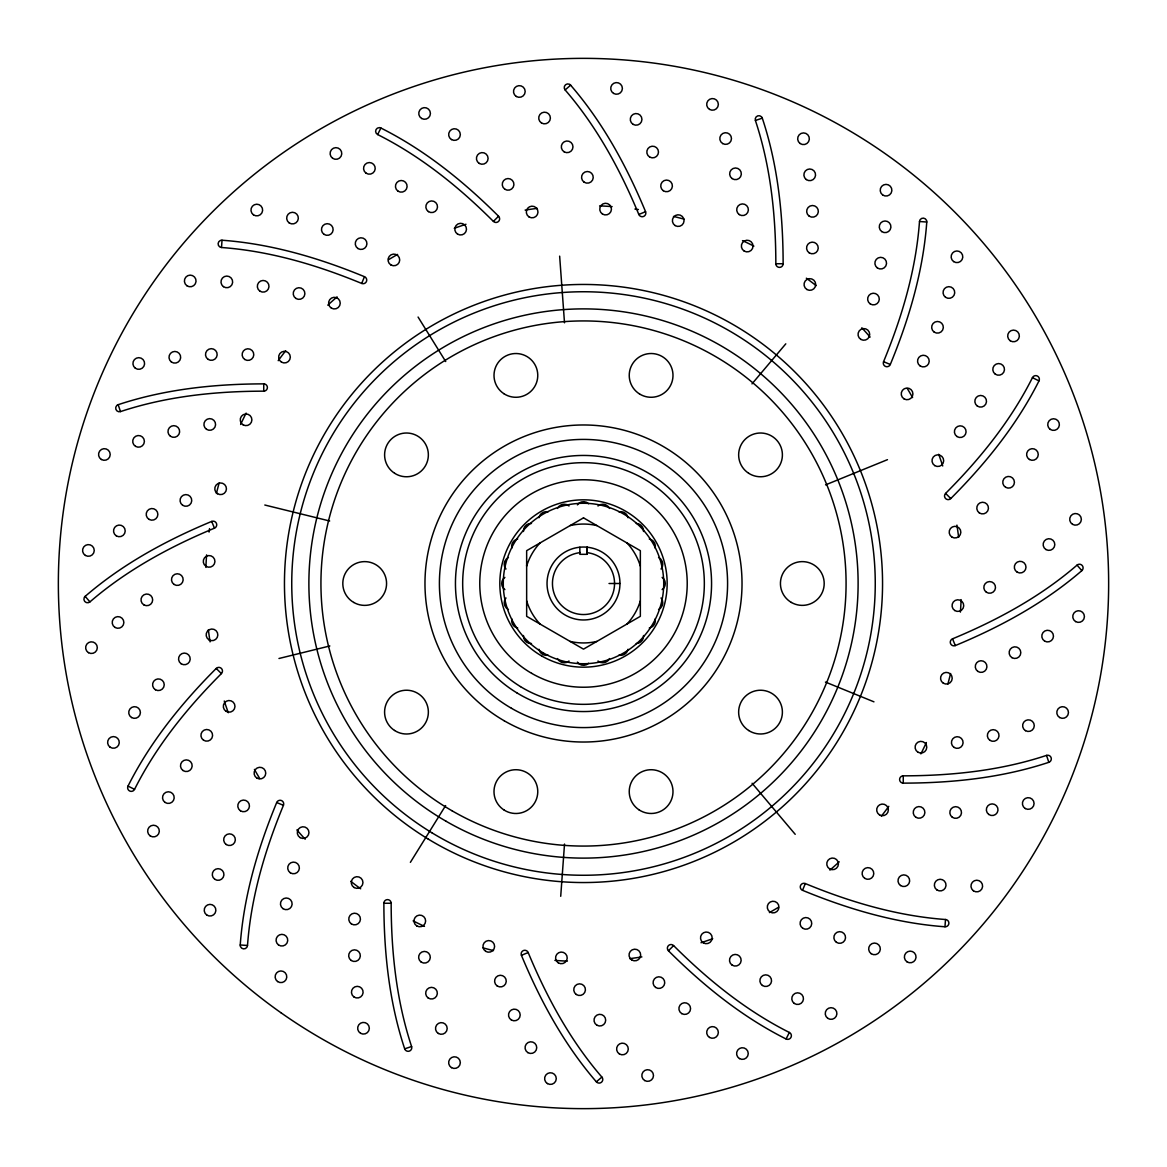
<?xml version="1.0" encoding="UTF-8"?>
<svg xmlns="http://www.w3.org/2000/svg" width="1167" height="1167" viewBox="0 0 1167 1167"><rect width="100%" height="100%" fill="white"/><g stroke="black" fill="none" stroke-linecap="round" stroke-linejoin="round"><path stroke-width="1.5" d="M526.653 565.105L526.653 566.097A59.459 59.459 0 0 1 540.015 542.961M587.147 554.325L587.147 547.206L587.147 554.325L579.853 554.325L579.853 547.221M221.511 247.506A3.647 3.647 0 0 1 220.373 240.49A3.647 3.647 0 0 1 222.022 240.227C271.211 243.801 319.058 257.951 364.469 276.696A3.647 3.647 0 0 1 366.453 281.466A3.647 3.647 0 0 1 361.682 283.435C316.986 264.982 269.913 251.022 221.511 247.506L222.022 240.242M944.978 926.758L945.489 919.508C897.087 915.964 850.014 902.033 805.318 883.565A3.647 3.647 0 0 0 800.547 885.534A3.647 3.647 0 0 0 802.531 890.304C847.942 909.049 895.789 923.199 944.978 926.773A3.647 3.647 0 0 0 948.873 923.389A3.647 3.647 0 0 0 945.489 919.494M560.714 896.3L564.522 844.047M247.506 945.489C251.022 897.087 264.982 850.014 283.435 805.318A3.647 3.647 0 0 0 281.466 800.547A3.647 3.647 0 0 0 276.696 802.531C257.951 847.942 243.801 895.789 240.227 944.978A3.647 3.647 0 0 0 240.49 946.627A3.647 3.647 0 0 0 247.506 945.489L240.242 944.978M919.494 221.511C915.978 269.913 902.018 316.986 883.565 361.682A3.647 3.647 0 0 0 885.534 366.453A3.647 3.647 0 0 0 890.304 364.469C909.049 319.058 923.199 271.211 926.773 222.022A3.647 3.647 0 0 0 926.51 220.373A3.647 3.647 0 0 0 919.494 221.511L926.758 222.022M361.682 283.421L364.469 276.71M802.531 890.29L805.318 883.579M377.656 134.541L380.894 128.034C424.992 150.135 463.766 181.541 498.557 216.231A3.647 3.647 0 0 1 498.557 221.394A3.647 3.647 0 0 1 493.393 221.394C459.171 187.245 421.024 156.32 377.641 134.555A3.647 3.647 0 0 1 379.275 127.641A3.647 3.647 0 0 1 380.909 128.02M786.106 1038.966L789.344 1032.459C745.99 1010.651 707.829 979.769 673.607 945.606A3.647 3.647 0 0 0 668.443 945.606A3.647 3.647 0 0 0 668.443 950.769C703.22 985.473 742.008 1016.851 786.091 1038.98A3.647 3.647 0 0 0 790.993 1037.346A3.647 3.647 0 0 0 789.359 1032.445M128.02 786.091C150.149 742.008 181.527 703.22 216.231 668.443A3.647 3.647 0 0 1 221.394 668.443A3.647 3.647 0 0 1 221.394 673.607C187.245 707.829 156.32 745.976 134.555 789.359A3.647 3.647 0 0 1 129.654 790.993A3.647 3.647 0 0 1 128.02 786.091L134.541 789.344M1032.445 377.641C1010.68 421.024 979.755 459.171 945.606 493.393A3.647 3.647 0 0 0 945.606 498.557A3.647 3.647 0 0 0 950.769 498.557C985.473 463.78 1016.851 424.992 1038.98 380.909A3.647 3.647 0 0 0 1037.346 376.007A3.647 3.647 0 0 0 1032.445 377.641L1038.966 380.894M410.376 862.355L445.619 805.58M752 383.87L785.799 343.827M493.408 221.38L498.542 216.245M668.458 950.755L673.592 945.62M565.134 89.932L570.619 85.176C602.901 122.462 626.708 166.312 645.57 211.679A3.647 3.647 0 0 1 643.586 216.449A3.647 3.647 0 0 1 638.83 214.48C620.275 169.828 596.862 126.663 565.12 89.947A3.647 3.647 0 0 1 569.277 84.184A3.647 3.647 0 0 1 570.634 85.162M596.381 1081.824L601.866 1077.068C570.152 1040.322 546.725 997.187 528.17 952.52A3.647 3.647 0 0 0 523.414 950.551A3.647 3.647 0 0 0 521.43 955.321C540.277 1000.688 564.113 1044.523 596.366 1081.838A3.647 3.647 0 0 0 601.516 1082.203A3.647 3.647 0 0 0 601.88 1077.053M85.162 596.366C122.477 564.113 166.312 540.277 211.679 521.43A3.647 3.647 0 0 1 216.449 523.414A3.647 3.647 0 0 1 214.48 528.17C169.828 546.725 126.663 570.138 89.947 601.88A3.647 3.647 0 0 1 84.184 597.723A3.647 3.647 0 0 1 85.162 596.366L89.932 601.866M1077.053 565.12C1040.337 596.862 997.172 620.275 952.52 638.83A3.647 3.647 0 0 0 950.551 643.586A3.647 3.647 0 0 0 955.321 645.57C1000.688 626.723 1044.523 602.887 1081.838 570.634A3.647 3.647 0 0 0 1082.203 565.484A3.647 3.647 0 0 0 1077.053 565.12L1081.824 570.619M638.845 214.465L645.555 211.694M521.445 955.306L528.155 952.535M825.58 484.874L887.46 459.667M755.414 120.478L762.299 118.173C777.864 164.985 783.072 214.611 783.13 263.742A3.647 3.647 0 0 1 779.483 267.389A3.647 3.647 0 0 1 775.836 263.742C775.778 215.384 770.672 166.56 755.399 120.478A3.647 3.647 0 0 1 761.438 116.744A3.647 3.647 0 0 1 762.314 118.173M404.701 1048.827L411.586 1046.522C396.357 1000.44 391.208 951.616 391.164 903.258A3.647 3.647 0 0 0 387.517 899.611A3.647 3.647 0 0 0 383.87 903.258C383.928 952.389 389.165 1002.015 404.686 1048.827A3.647 3.647 0 0 0 409.296 1051.131A3.647 3.647 0 0 0 411.601 1046.522M118.173 404.686C164.985 389.165 214.611 383.928 263.742 383.87A3.647 3.647 0 0 1 267.389 387.517A3.647 3.647 0 0 1 263.742 391.164C215.384 391.222 166.56 396.328 120.478 411.601A3.647 3.647 0 0 1 116.744 405.562A3.647 3.647 0 0 1 118.173 404.686L120.478 411.586M1046.522 755.399C1000.44 770.672 951.616 775.778 903.258 775.836A3.647 3.647 0 0 0 899.611 779.483A3.647 3.647 0 0 0 903.258 783.13C952.389 783.072 1002.015 777.835 1048.827 762.314A3.647 3.647 0 0 0 1051.131 757.704A3.647 3.647 0 0 0 1046.522 755.399L1048.827 762.299M278.971 658.494L329.838 645.964M775.851 263.742L783.115 263.742M609.028 583.5L619.969 583.5A36.469 36.469 0 0 1 565.266 615.082A36.469 36.469 0 0 1 565.266 551.918A36.469 36.469 0 0 1 619.969 583.5M383.885 903.258L391.149 903.258M264.807 505.019L329.678 520.993M825.434 682.068L873.952 701.834M883.579 361.682L890.29 364.469M276.71 802.531L283.421 805.318M945.62 493.408L950.755 498.542M216.245 668.458L221.38 673.592M752.102 783.261L795.208 834.317M418.078 317.045L445.706 361.551M952.535 638.845L955.306 645.555M211.694 521.445L214.465 528.155M559.649 256.142L564.507 322.792M579.853 552.327L579.853 552.662A31.057 31.057 0 0 0 557.242 600.071A31.057 31.057 0 0 0 609.758 600.071A31.057 31.057 0 0 0 587.147 552.662M903.258 775.851L903.258 783.115M263.742 383.885L263.742 391.149M961.127 599.605A377.962 377.962 0 0 1 960.383 612.121M950.594 673.505A377.962 377.962 0 0 1 947.852 684.022M926.379 742.518A377.962 377.962 0 0 1 920.88 753.882M888.802 806.324A377.962 377.962 0 0 1 881.333 816.2M839.219 861.829A377.962 377.962 0 0 1 829.912 870.101M778.477 907.299A377.962 377.962 0 0 1 769.403 912.579M712.716 938.691A377.962 377.962 0 0 1 701.017 942.732M641.879 956.925A377.962 377.962 0 0 1 629.699 958.632M567.395 961.127A377.962 377.962 0 0 1 554.879 960.383M493.495 950.594A377.962 377.962 0 0 1 482.978 947.852M424.482 926.379A377.962 377.962 0 0 1 413.118 920.88M360.676 888.802A377.962 377.962 0 0 1 350.8 881.333M305.171 839.219A377.962 377.962 0 0 1 296.899 829.912M259.701 778.477A377.962 377.962 0 0 1 254.421 769.403M228.309 712.716A377.962 377.962 0 0 1 224.268 701.017M210.075 641.879A377.962 377.962 0 0 1 208.368 629.699M205.873 567.395A377.962 377.962 0 0 1 206.617 554.879M209.053 532.079A377.962 377.962 0 0 1 209.549 528.593M216.406 493.495A377.962 377.962 0 0 1 219.148 482.978M240.621 424.482A377.962 377.962 0 0 1 246.12 413.118M278.198 360.676A377.962 377.962 0 0 1 285.667 350.8M327.781 305.171A377.962 377.962 0 0 1 337.088 296.899M388.523 259.701A377.962 377.962 0 0 1 397.597 254.421M454.284 228.309A377.962 377.962 0 0 1 465.983 224.268M525.121 210.075A377.962 377.962 0 0 1 537.301 208.368M599.605 205.873A377.962 377.962 0 0 1 612.121 206.617M634.921 209.053A377.962 377.962 0 0 1 638.407 209.549M673.505 216.406A377.962 377.962 0 0 1 684.022 219.148M742.518 240.621A377.962 377.962 0 0 1 753.882 246.12M806.324 278.198A377.962 377.962 0 0 1 816.2 285.667M861.829 327.781A377.962 377.962 0 0 1 870.101 337.088M907.299 388.523A377.962 377.962 0 0 1 912.579 397.597M938.691 454.284A377.962 377.962 0 0 1 942.732 465.983M956.925 525.121A377.962 377.962 0 0 1 958.632 537.301M662.127 577.402A7.294 7.075 -90 0 1 662.127 589.598M658.553 557.52A7.294 7.075 75 0 1 661.033 569.044M649.275 538.979A7.294 7.075 60 0 1 655.154 548.082M636.248 523.458A7.294 7.075 45 0 1 643.528 531.481M618.918 511.846A7.294 7.075 30 0 1 628.021 517.725M597.956 505.967A7.294 7.075 15 0 1 609.48 508.447M577.402 504.873A7.294 7.075 0 0 1 588.664 503.736M557.52 508.447A7.294 7.075 -15 0 1 569.044 505.967M538.979 517.725A7.294 7.075 -30 0 1 548.082 511.846M523.472 531.481A7.294 7.075 -45 0 1 531.481 523.472M511.846 548.082A7.294 7.075 -60 0 1 517.725 538.979M505.967 569.044A7.294 7.075 -75 0 1 508.447 557.52M504.873 589.598A7.294 7.075 -90 0 1 504.873 577.402M508.447 609.48A7.294 7.075 75 0 1 505.967 597.956M517.725 628.021A7.294 7.075 60 0 1 511.846 618.918M531.481 643.528A7.294 7.075 45 0 1 523.472 635.519M548.082 655.154A7.294 7.075 30 0 1 538.979 649.275M569.044 661.033A7.294 7.075 15 0 1 557.52 658.553M588.664 663.264A7.294 7.075 0 0 1 577.402 662.127M609.48 658.553A7.294 7.075 -15 0 1 597.956 661.033M628.021 649.275A7.294 7.075 -30 0 1 618.918 655.154M643.528 635.519A7.294 7.075 -45 0 1 636.248 643.542M655.154 618.918A7.294 7.075 -60 0 1 649.275 628.021M661.033 597.956A7.294 7.075 -75 0 1 658.553 609.48M640.347 600.903A59.459 59.459 0 0 1 626.985 624.039M596.862 641.427A59.459 59.459 0 0 1 570.138 641.427M540.015 624.039A59.459 59.459 0 0 1 526.653 600.903M570.138 525.573A59.459 59.459 0 0 1 596.862 525.573M626.985 542.961A59.459 59.459 0 0 1 640.347 566.097M583.5 517.856L526.653 550.678L526.653 616.322L583.5 649.144L640.347 616.322L640.347 550.678L583.5 517.856M281.116 1012.854A525.15 525.15 0 0 0 1106.52 630.691A525.15 525.15 0 0 0 362.849 106.956A525.15 525.15 0 0 0 281.116 1012.854M1010.199 340.735A5.835 5.835 0 0 0 1019.331 336.417A5.835 5.835 0 0 0 1011.03 330.655A5.835 5.835 0 0 0 1010.199 340.735M995.276 374.155A5.835 5.835 0 0 0 1004.451 369.91A5.835 5.835 0 0 0 996.18 364.089A5.835 5.835 0 0 0 995.276 374.155M977.348 406.072A5.835 5.835 0 0 0 986.48 401.769A5.835 5.835 0 0 0 978.179 396.007A5.835 5.835 0 0 0 977.348 406.072M956.998 436.531A5.835 5.835 0 0 0 966.072 432.053A5.835 5.835 0 0 0 957.655 426.436A5.835 5.835 0 0 0 956.998 436.531M934.752 465.604A5.835 5.835 0 0 0 943.68 460.863A5.835 5.835 0 0 0 935.117 455.495A5.835 5.835 0 0 0 934.752 465.604M860.896 339.422A5.835 5.835 0 0 0 869.707 334.462A5.835 5.835 0 0 0 861.013 329.313A5.835 5.835 0 0 0 860.896 339.422M870.305 303.96A5.835 5.835 0 0 0 879.291 299.35A5.835 5.835 0 0 0 870.801 293.865A5.835 5.835 0 0 0 870.305 303.96M877.409 267.972A5.835 5.835 0 0 0 886.526 263.611A5.835 5.835 0 0 0 878.182 257.907A5.835 5.835 0 0 0 877.409 267.972M881.727 231.577A5.835 5.835 0 0 0 890.902 227.361A5.835 5.835 0 0 0 882.66 221.511A5.835 5.835 0 0 0 881.727 231.577M882.675 194.977A5.835 5.835 0 0 0 891.851 190.761A5.835 5.835 0 0 0 883.609 184.911A5.835 5.835 0 0 0 882.675 194.977M744.167 251.051A5.835 5.835 0 0 0 753.036 246.193A5.835 5.835 0 0 0 744.386 240.956A5.835 5.835 0 0 0 744.167 251.051M739.294 214.597A5.835 5.835 0 0 0 748.368 210.118A5.835 5.835 0 0 0 739.951 204.517A5.835 5.835 0 0 0 739.294 214.597M732.103 178.566A5.835 5.835 0 0 0 741.308 174.379A5.835 5.835 0 0 0 733.08 168.5A5.835 5.835 0 0 0 732.103 178.566M722.679 143.57A5.835 5.835 0 0 0 731.476 138.61A5.835 5.835 0 0 0 722.781 133.461A5.835 5.835 0 0 0 722.679 143.57M709.551 109.406A5.835 5.835 0 0 0 718.347 104.432A5.835 5.835 0 0 0 709.653 99.297A5.835 5.835 0 0 0 709.551 109.406M602.478 214.042A5.835 5.835 0 0 0 611.435 209.345A5.835 5.835 0 0 0 602.901 203.933A5.835 5.835 0 0 0 602.478 214.042M584.083 182.14A5.835 5.835 0 0 0 593.215 177.807A5.835 5.835 0 0 0 584.9 172.06A5.835 5.835 0 0 0 584.083 182.14M564.186 151.856A5.835 5.835 0 0 0 572.982 146.882A5.835 5.835 0 0 0 564.274 141.747A5.835 5.835 0 0 0 564.186 151.856M541.532 123.016A5.835 5.835 0 0 0 550.386 118.144A5.835 5.835 0 0 0 541.736 112.907A5.835 5.835 0 0 0 541.532 123.016M516.354 96.496A5.835 5.835 0 0 0 525.179 91.551A5.835 5.835 0 0 0 516.485 86.387A5.835 5.835 0 0 0 516.354 96.496M457.552 234.1A5.835 5.835 0 0 0 466.479 229.359A5.835 5.835 0 0 0 457.916 223.991A5.835 5.835 0 0 0 457.552 234.1M428.435 211.606A5.835 5.835 0 0 0 437.494 207.143A5.835 5.835 0 0 0 429.091 201.526A5.835 5.835 0 0 0 428.435 211.606M397.962 191.125A5.835 5.835 0 0 0 407.093 186.808A5.835 5.835 0 0 0 398.793 181.045A5.835 5.835 0 0 0 397.962 191.125M366.03 173.139A5.835 5.835 0 0 0 375.19 168.879A5.835 5.835 0 0 0 366.934 163.074A5.835 5.835 0 0 0 366.03 173.139M332.61 158.274A5.835 5.835 0 0 0 341.756 153.956A5.835 5.835 0 0 0 333.441 148.209A5.835 5.835 0 0 0 332.61 158.274M331.428 308.146A5.835 5.835 0 0 0 340.239 303.201A5.835 5.835 0 0 0 331.545 298.052A5.835 5.835 0 0 0 331.428 308.146M295.893 298.446A5.835 5.835 0 0 0 304.879 293.821A5.835 5.835 0 0 0 296.389 288.351A5.835 5.835 0 0 0 295.893 298.446M259.862 291.108A5.835 5.835 0 0 0 268.979 286.746A5.835 5.835 0 0 0 260.649 281.028A5.835 5.835 0 0 0 259.862 291.108M223.437 286.659A5.835 5.835 0 0 0 232.627 282.443A5.835 5.835 0 0 0 224.385 276.594A5.835 5.835 0 0 0 223.437 286.659M186.851 285.711A5.835 5.835 0 0 0 196.027 281.495A5.835 5.835 0 0 0 187.785 275.66A5.835 5.835 0 0 0 186.851 285.711M243.042 424.788A5.835 5.835 0 0 0 251.897 419.93A5.835 5.835 0 0 0 243.261 414.693A5.835 5.835 0 0 0 243.042 424.788M206.501 429.31A5.835 5.835 0 0 0 215.574 424.832A5.835 5.835 0 0 0 207.157 419.23A5.835 5.835 0 0 0 206.501 429.31M170.426 436.254A5.835 5.835 0 0 0 179.616 432.067A5.835 5.835 0 0 0 171.389 426.188A5.835 5.835 0 0 0 170.426 436.254M135.576 446.377A5.835 5.835 0 0 0 144.387 441.418A5.835 5.835 0 0 0 135.678 436.268A5.835 5.835 0 0 0 135.576 446.377M101.412 459.506A5.835 5.835 0 0 0 110.209 454.547A5.835 5.835 0 0 0 101.514 449.412A5.835 5.835 0 0 0 101.412 459.506M205.99 566.316A5.835 5.835 0 0 0 214.932 561.633A5.835 5.835 0 0 0 206.399 556.221A5.835 5.835 0 0 0 205.99 566.316M174.014 584.404A5.835 5.835 0 0 0 183.146 580.072A5.835 5.835 0 0 0 174.831 574.324A5.835 5.835 0 0 0 174.014 584.404M143.877 604.885A5.835 5.835 0 0 0 152.673 599.911A5.835 5.835 0 0 0 143.964 594.776A5.835 5.835 0 0 0 143.877 604.885M115.008 627.438A5.835 5.835 0 0 0 123.862 622.565A5.835 5.835 0 0 0 115.212 617.343A5.835 5.835 0 0 0 115.008 627.438M88.488 652.674A5.835 5.835 0 0 0 97.313 647.743A5.835 5.835 0 0 0 88.634 642.565A5.835 5.835 0 0 0 88.488 652.674M226.048 711.301A5.835 5.835 0 0 0 234.975 706.56A5.835 5.835 0 0 0 226.413 701.192A5.835 5.835 0 0 0 226.048 711.301M203.525 740.184A5.835 5.835 0 0 0 212.584 735.706A5.835 5.835 0 0 0 204.181 730.09A5.835 5.835 0 0 0 203.525 740.184M183 770.512A5.835 5.835 0 0 0 192.147 766.194A5.835 5.835 0 0 0 183.846 760.432A5.835 5.835 0 0 0 183 770.512M164.999 802.385A5.835 5.835 0 0 0 174.175 798.14A5.835 5.835 0 0 0 165.904 792.32A5.835 5.835 0 0 0 164.999 802.385M150.164 835.864A5.835 5.835 0 0 0 159.296 831.546A5.835 5.835 0 0 0 150.995 825.784A5.835 5.835 0 0 0 150.164 835.864M300.152 837.629A5.835 5.835 0 0 0 308.963 832.669A5.835 5.835 0 0 0 300.269 827.52A5.835 5.835 0 0 0 300.152 837.629M290.379 872.843A5.835 5.835 0 0 0 299.365 868.233A5.835 5.835 0 0 0 290.875 862.749A5.835 5.835 0 0 0 290.379 872.843M282.998 908.655A5.835 5.835 0 0 0 292.115 904.294A5.835 5.835 0 0 0 283.771 898.575A5.835 5.835 0 0 0 282.998 908.655M278.519 944.949A5.835 5.835 0 0 0 287.709 940.733A5.835 5.835 0 0 0 279.467 934.884A5.835 5.835 0 0 0 278.519 944.949M277.586 981.549A5.835 5.835 0 0 0 286.761 977.319A5.835 5.835 0 0 0 278.519 971.484A5.835 5.835 0 0 0 277.586 981.549M416.779 925.927A5.835 5.835 0 0 0 425.634 921.055A5.835 5.835 0 0 0 416.998 915.818A5.835 5.835 0 0 0 416.779 925.927M421.214 962.104A5.835 5.835 0 0 0 430.287 957.64A5.835 5.835 0 0 0 421.87 952.024A5.835 5.835 0 0 0 421.214 962.104M428.114 997.931A5.835 5.835 0 0 0 437.319 993.744A5.835 5.835 0 0 0 429.091 987.88A5.835 5.835 0 0 0 428.114 997.931M438.384 1033.481A5.835 5.835 0 0 0 447.194 1028.506A5.835 5.835 0 0 0 438.486 1023.371A5.835 5.835 0 0 0 438.384 1033.481M451.512 1067.645A5.835 5.835 0 0 0 460.323 1062.685A5.835 5.835 0 0 0 451.614 1057.535A5.835 5.835 0 0 0 451.512 1067.645M558.278 962.819A5.835 5.835 0 0 0 567.22 958.136A5.835 5.835 0 0 0 558.687 952.724A5.835 5.835 0 0 0 558.278 962.819M576.279 994.474A5.835 5.835 0 0 0 585.411 990.141A5.835 5.835 0 0 0 577.096 984.394A5.835 5.835 0 0 0 576.279 994.474M596.891 1025.195A5.835 5.835 0 0 0 605.688 1020.221A5.835 5.835 0 0 0 596.979 1015.086A5.835 5.835 0 0 0 596.891 1025.195M619.429 1053.976A5.835 5.835 0 0 0 628.284 1049.104A5.835 5.835 0 0 0 619.633 1043.867A5.835 5.835 0 0 0 619.429 1053.976M644.68 1080.54A5.835 5.835 0 0 0 653.491 1075.595A5.835 5.835 0 0 0 644.811 1070.431A5.835 5.835 0 0 0 644.68 1080.54M703.249 942.805A5.835 5.835 0 0 0 712.176 938.064A5.835 5.835 0 0 0 703.613 932.696A5.835 5.835 0 0 0 703.249 942.805M732.088 965.094A5.835 5.835 0 0 0 741.147 960.616A5.835 5.835 0 0 0 732.745 955.014A5.835 5.835 0 0 0 732.088 965.094M762.387 985.459A5.835 5.835 0 0 0 771.533 981.155A5.835 5.835 0 0 0 763.233 975.393A5.835 5.835 0 0 0 762.387 985.459M794.26 1003.416A5.835 5.835 0 0 0 803.436 999.156A5.835 5.835 0 0 0 795.165 993.35A5.835 5.835 0 0 0 794.26 1003.416M827.739 1018.31A5.835 5.835 0 0 0 836.885 1013.992A5.835 5.835 0 0 0 828.57 1008.244A5.835 5.835 0 0 0 827.739 1018.31M829.62 868.89A5.835 5.835 0 0 0 838.431 863.93A5.835 5.835 0 0 0 829.737 858.781A5.835 5.835 0 0 0 829.62 868.89M864.776 878.372A5.835 5.835 0 0 0 873.777 873.747A5.835 5.835 0 0 0 865.272 868.277A5.835 5.835 0 0 0 864.776 878.372M900.53 885.52A5.835 5.835 0 0 0 909.647 881.158A5.835 5.835 0 0 0 901.318 875.44A5.835 5.835 0 0 0 900.53 885.52M936.809 889.867A5.835 5.835 0 0 0 945.999 885.636A5.835 5.835 0 0 0 937.743 879.801A5.835 5.835 0 0 0 936.809 889.867M973.409 890.8A5.835 5.835 0 0 0 982.585 886.584A5.835 5.835 0 0 0 974.343 880.749A5.835 5.835 0 0 0 973.409 890.8M917.904 752.19A5.835 5.835 0 0 0 926.773 747.332A5.835 5.835 0 0 0 918.123 742.081A5.835 5.835 0 0 0 917.904 752.19M954.023 747.391A5.835 5.835 0 0 0 963.081 742.912A5.835 5.835 0 0 0 954.664 737.311A5.835 5.835 0 0 0 954.023 747.391M989.791 740.243A5.835 5.835 0 0 0 998.996 736.056A5.835 5.835 0 0 0 990.768 730.192A5.835 5.835 0 0 0 989.791 740.243M1025.487 730.673A5.835 5.835 0 0 0 1034.283 725.699A5.835 5.835 0 0 0 1025.589 720.564A5.835 5.835 0 0 0 1025.487 730.673M1059.651 717.53A5.835 5.835 0 0 0 1068.461 712.57A5.835 5.835 0 0 0 1059.753 707.435A5.835 5.835 0 0 0 1059.651 717.53M954.766 610.531A5.835 5.835 0 0 0 963.723 605.848A5.835 5.835 0 0 0 955.189 600.436A5.835 5.835 0 0 0 954.766 610.531M986.348 592.209A5.835 5.835 0 0 0 995.48 587.876A5.835 5.835 0 0 0 987.165 582.129A5.835 5.835 0 0 0 986.348 592.209M1017.201 572.18A5.835 5.835 0 0 0 1025.997 567.191A5.835 5.835 0 0 0 1017.288 562.071A5.835 5.835 0 0 0 1017.201 572.18M1045.953 549.54A5.835 5.835 0 0 0 1054.808 544.668A5.835 5.835 0 0 0 1046.172 539.431A5.835 5.835 0 0 0 1045.953 549.54M1072.546 524.348A5.835 5.835 0 0 0 1081.357 519.417A5.835 5.835 0 0 0 1072.677 514.253A5.835 5.835 0 0 0 1072.546 524.348M1075.595 621.573A5.835 5.835 0 0 0 1084.42 616.657A5.835 5.835 0 0 0 1075.755 611.464A5.835 5.835 0 0 0 1075.595 621.573M1044.625 641.106A5.835 5.835 0 0 0 1053.465 636.219A5.835 5.835 0 0 0 1044.815 630.997A5.835 5.835 0 0 0 1044.625 641.106M1012.037 657.692A5.835 5.835 0 0 0 1020.804 652.659A5.835 5.835 0 0 0 1012.066 647.583A5.835 5.835 0 0 0 1012.037 657.692M977.815 671.39A5.835 5.835 0 0 0 986.917 666.999A5.835 5.835 0 0 0 978.573 661.31A5.835 5.835 0 0 0 977.815 671.39M943.301 683.176A5.835 5.835 0 0 0 952.214 678.406A5.835 5.835 0 0 0 943.636 673.082A5.835 5.835 0 0 0 943.301 683.176M1025.326 808.556A5.835 5.835 0 0 0 1034.079 803.509A5.835 5.835 0 0 0 1025.326 798.447A5.835 5.835 0 0 0 1025.326 808.556M988.755 814.449A5.835 5.835 0 0 0 997.975 810.321A5.835 5.835 0 0 0 989.791 804.399A5.835 5.835 0 0 0 988.755 814.449M952.316 817.279A5.835 5.835 0 0 0 961.477 813.005A5.835 5.835 0 0 0 953.191 807.214A5.835 5.835 0 0 0 952.316 817.279M915.862 817.279A5.835 5.835 0 0 0 924.877 812.713A5.835 5.835 0 0 0 916.416 807.199A5.835 5.835 0 0 0 915.862 817.279M879.524 814.902A5.835 5.835 0 0 0 888.35 809.956A5.835 5.835 0 0 0 879.67 804.792A5.835 5.835 0 0 0 879.524 814.902M906.861 961.739A5.835 5.835 0 0 0 916.022 957.451A5.835 5.835 0 0 0 907.722 951.674A5.835 5.835 0 0 0 906.861 961.739M871.151 953.672A5.835 5.835 0 0 0 880.312 949.398A5.835 5.835 0 0 0 872.026 943.607A5.835 5.835 0 0 0 871.151 953.672M836.403 942.309A5.835 5.835 0 0 0 845.521 937.932A5.835 5.835 0 0 0 837.177 932.229A5.835 5.835 0 0 0 836.403 942.309M802.736 928.276A5.835 5.835 0 0 0 811.736 923.681A5.835 5.835 0 0 0 803.261 918.181A5.835 5.835 0 0 0 802.736 928.276M770.103 912.069A5.835 5.835 0 0 0 778.958 907.182A5.835 5.835 0 0 0 770.293 901.974A5.835 5.835 0 0 0 770.103 912.069M739.499 1058.6A5.835 5.835 0 0 0 748.251 1053.553A5.835 5.835 0 0 0 739.499 1048.506A5.835 5.835 0 0 0 739.499 1058.6M709.536 1037.448A5.835 5.835 0 0 0 718.347 1032.518A5.835 5.835 0 0 0 709.667 1027.339A5.835 5.835 0 0 0 709.536 1037.448M681.776 1013.627A5.835 5.835 0 0 0 690.572 1008.624A5.835 5.835 0 0 0 681.849 1003.518A5.835 5.835 0 0 0 681.776 1013.627M655.606 987.428A5.835 5.835 0 0 0 664.723 983.081A5.835 5.835 0 0 0 656.394 977.362A5.835 5.835 0 0 0 655.606 987.428M631.726 959.93A5.835 5.835 0 0 0 640.683 955.262A5.835 5.835 0 0 0 632.164 949.836A5.835 5.835 0 0 0 631.726 959.93M547.44 1083.589A5.835 5.835 0 0 0 556.28 1078.673A5.835 5.835 0 0 0 547.6 1073.494A5.835 5.835 0 0 0 547.44 1083.589M527.878 1052.634A5.835 5.835 0 0 0 536.732 1047.747A5.835 5.835 0 0 0 528.067 1042.525A5.835 5.835 0 0 0 527.878 1052.634M511.423 1020.016A5.835 5.835 0 0 0 520.19 1014.984A5.835 5.835 0 0 0 511.452 1009.907A5.835 5.835 0 0 0 511.423 1020.016M497.142 985.925A5.835 5.835 0 0 0 506.245 981.535A5.835 5.835 0 0 0 497.901 975.845A5.835 5.835 0 0 0 497.142 985.925M485.691 951.338A5.835 5.835 0 0 0 494.604 946.568A5.835 5.835 0 0 0 486.026 941.244A5.835 5.835 0 0 0 485.691 951.338M360.574 1033.306A5.835 5.835 0 0 0 369.326 1028.244A5.835 5.835 0 0 0 360.574 1023.196A5.835 5.835 0 0 0 360.574 1033.306M353.864 996.895A5.835 5.835 0 0 0 363.083 992.767A5.835 5.835 0 0 0 354.899 986.844A5.835 5.835 0 0 0 353.864 996.895M351.165 960.441A5.835 5.835 0 0 0 360.311 956.167A5.835 5.835 0 0 0 352.026 950.376A5.835 5.835 0 0 0 351.165 960.441M351.413 923.928A5.835 5.835 0 0 0 360.428 919.363A5.835 5.835 0 0 0 351.967 913.834A5.835 5.835 0 0 0 351.413 923.928M354.126 887.533A5.835 5.835 0 0 0 362.952 882.588A5.835 5.835 0 0 0 354.272 877.424A5.835 5.835 0 0 0 354.126 887.533M206.705 914.986A5.835 5.835 0 0 0 215.851 910.698A5.835 5.835 0 0 0 207.566 904.921A5.835 5.835 0 0 0 206.705 914.986M214.757 879.276A5.835 5.835 0 0 0 223.918 875.002A5.835 5.835 0 0 0 215.647 869.211A5.835 5.835 0 0 0 214.757 879.276M226.223 844.514A5.835 5.835 0 0 0 235.326 840.138A5.835 5.835 0 0 0 226.981 834.434A5.835 5.835 0 0 0 226.223 844.514M240.446 810.802A5.835 5.835 0 0 0 249.446 806.207A5.835 5.835 0 0 0 240.956 800.708A5.835 5.835 0 0 0 240.446 810.802M256.915 778.112A5.835 5.835 0 0 0 265.755 773.225A5.835 5.835 0 0 0 257.105 768.017A5.835 5.835 0 0 0 256.915 778.112M110.092 747.186A5.835 5.835 0 0 0 119.253 742.941A5.835 5.835 0 0 0 110.996 737.121A5.835 5.835 0 0 0 110.092 747.186M131.579 717.53A5.835 5.835 0 0 0 140.405 712.585A5.835 5.835 0 0 0 131.711 707.421A5.835 5.835 0 0 0 131.579 717.53M155.459 689.77A5.835 5.835 0 0 0 164.241 684.766A5.835 5.835 0 0 0 155.532 679.661A5.835 5.835 0 0 0 155.459 689.77M181.075 663.717A5.835 5.835 0 0 0 190.192 659.37A5.835 5.835 0 0 0 181.862 653.651A5.835 5.835 0 0 0 181.075 663.717M208.864 639.779A5.835 5.835 0 0 0 217.821 635.111A5.835 5.835 0 0 0 209.287 629.684A5.835 5.835 0 0 0 208.864 639.779M85.41 555.448A5.835 5.835 0 0 0 94.25 550.532A5.835 5.835 0 0 0 85.57 545.339A5.835 5.835 0 0 0 85.41 555.448M116.35 535.886A5.835 5.835 0 0 0 125.205 531A5.835 5.835 0 0 0 116.54 525.792A5.835 5.835 0 0 0 116.35 535.886M149.099 519.403A5.835 5.835 0 0 0 157.866 514.37A5.835 5.835 0 0 0 149.128 509.293A5.835 5.835 0 0 0 149.099 519.403M182.606 505.253A5.835 5.835 0 0 0 191.724 500.876A5.835 5.835 0 0 0 183.365 495.173A5.835 5.835 0 0 0 182.606 505.253M217.529 493.729A5.835 5.835 0 0 0 226.442 488.973A5.835 5.835 0 0 0 217.864 483.634A5.835 5.835 0 0 0 217.529 493.729M135.328 368.218A5.835 5.835 0 0 0 144.562 364.089A5.835 5.835 0 0 0 136.379 358.167A5.835 5.835 0 0 0 135.328 368.218M171.403 362.003A5.835 5.835 0 0 0 180.637 357.875A5.835 5.835 0 0 0 172.453 351.953A5.835 5.835 0 0 0 171.403 362.003M208.003 359.29A5.835 5.835 0 0 0 217.15 355.001A5.835 5.835 0 0 0 208.864 349.21A5.835 5.835 0 0 0 208.003 359.29M244.764 359.48A5.835 5.835 0 0 0 253.779 354.914A5.835 5.835 0 0 0 245.318 349.4A5.835 5.835 0 0 0 244.764 359.48M281.495 362.135A5.835 5.835 0 0 0 290.32 357.204A5.835 5.835 0 0 0 281.641 352.026A5.835 5.835 0 0 0 281.495 362.135M253.458 214.83A5.835 5.835 0 0 0 262.619 210.541A5.835 5.835 0 0 0 254.318 204.765A5.835 5.835 0 0 0 253.458 214.83M289.153 222.882A5.835 5.835 0 0 0 298.314 218.623A5.835 5.835 0 0 0 290.043 212.817A5.835 5.835 0 0 0 289.153 222.882M324.018 234.334A5.835 5.835 0 0 0 333.12 229.943A5.835 5.835 0 0 0 324.776 224.254A5.835 5.835 0 0 0 324.018 234.334M357.919 248.513A5.835 5.835 0 0 0 366.919 243.918A5.835 5.835 0 0 0 358.444 238.418A5.835 5.835 0 0 0 357.919 248.513M390.872 264.924A5.835 5.835 0 0 0 399.712 260.037A5.835 5.835 0 0 0 391.062 254.814A5.835 5.835 0 0 0 390.872 264.924M421.666 118.494A5.835 5.835 0 0 0 430.419 113.447A5.835 5.835 0 0 0 421.666 108.4A5.835 5.835 0 0 0 421.666 118.494M451.498 139.573A5.835 5.835 0 0 0 460.323 134.643A5.835 5.835 0 0 0 451.629 129.479A5.835 5.835 0 0 0 451.498 139.573M479.316 163.453A5.835 5.835 0 0 0 488.098 158.449A5.835 5.835 0 0 0 479.389 153.344A5.835 5.835 0 0 0 479.316 163.453M504.786 189.185A5.835 5.835 0 0 0 513.903 184.838A5.835 5.835 0 0 0 505.574 179.105A5.835 5.835 0 0 0 504.786 189.185M529.016 216.916A5.835 5.835 0 0 0 537.972 212.234A5.835 5.835 0 0 0 529.439 206.822A5.835 5.835 0 0 0 529.016 216.916M613.565 93.418A5.835 5.835 0 0 0 622.39 88.502A5.835 5.835 0 0 0 613.725 83.309A5.835 5.835 0 0 0 613.565 93.418M633.097 124.358A5.835 5.835 0 0 0 641.938 119.472A5.835 5.835 0 0 0 633.287 114.264A5.835 5.835 0 0 0 633.097 124.358M649.713 157.078A5.835 5.835 0 0 0 658.48 152.046A5.835 5.835 0 0 0 649.742 146.969A5.835 5.835 0 0 0 649.713 157.078M663.279 190.717A5.835 5.835 0 0 0 672.382 186.341A5.835 5.835 0 0 0 664.038 180.637A5.835 5.835 0 0 0 663.279 190.717M675.139 225.567A5.835 5.835 0 0 0 684.052 220.811A5.835 5.835 0 0 0 675.474 215.472A5.835 5.835 0 0 0 675.139 225.567M800.081 143.483A5.835 5.835 0 0 0 809.314 139.354A5.835 5.835 0 0 0 801.131 133.417A5.835 5.835 0 0 0 800.081 143.483M806.295 179.558A5.835 5.835 0 0 0 815.529 175.429A5.835 5.835 0 0 0 807.331 169.507A5.835 5.835 0 0 0 806.295 179.558M809.169 216.128A5.835 5.835 0 0 0 818.315 211.84A5.835 5.835 0 0 0 810.029 206.048A5.835 5.835 0 0 0 809.169 216.128M809.212 252.845A5.835 5.835 0 0 0 818.227 248.279A5.835 5.835 0 0 0 809.767 242.751A5.835 5.835 0 0 0 809.212 252.845M806.893 289.504A5.835 5.835 0 0 0 815.718 284.573A5.835 5.835 0 0 0 807.039 279.394A5.835 5.835 0 0 0 806.893 289.504M953.629 261.583A5.835 5.835 0 0 0 962.775 257.294A5.835 5.835 0 0 0 954.475 251.518A5.835 5.835 0 0 0 953.629 261.583M945.547 297.293A5.835 5.835 0 0 0 954.708 293.019A5.835 5.835 0 0 0 946.422 287.213A5.835 5.835 0 0 0 945.547 297.293M934.198 332.114A5.835 5.835 0 0 0 943.315 327.737A5.835 5.835 0 0 0 934.957 322.048A5.835 5.835 0 0 0 934.198 332.114M920.209 365.986A5.835 5.835 0 0 0 929.209 361.391A5.835 5.835 0 0 0 920.734 355.891A5.835 5.835 0 0 0 920.209 365.986M904.06 398.881A5.835 5.835 0 0 0 912.915 393.994A5.835 5.835 0 0 0 904.25 388.771A5.835 5.835 0 0 0 904.06 398.881M951.878 537.068A5.835 5.835 0 0 0 960.835 532.4A5.835 5.835 0 0 0 952.316 526.973A5.835 5.835 0 0 0 951.878 537.068M979.317 512.897A5.835 5.835 0 0 0 988.434 508.549A5.835 5.835 0 0 0 980.105 502.817A5.835 5.835 0 0 0 979.317 512.897M1005.633 487.31A5.835 5.835 0 0 0 1014.429 482.307A5.835 5.835 0 0 0 1005.706 477.201A5.835 5.835 0 0 0 1005.633 487.31M1029.454 459.506A5.835 5.835 0 0 0 1038.265 454.561A5.835 5.835 0 0 0 1029.586 449.397A5.835 5.835 0 0 0 1029.454 459.506M1050.198 429.354A5.835 5.835 0 0 0 1059.359 425.109A5.835 5.835 0 0 0 1051.102 419.289A5.835 5.835 0 0 0 1050.198 429.354M431.863 832.757A291.75 291.75 0 0 0 875.177 590.196A291.75 291.75 0 0 0 443.46 327.562A291.75 291.75 0 0 0 431.863 832.757M428.085 838.985A299.044 299.044 0 0 0 882.471 590.356A299.044 299.044 0 0 0 439.959 321.158A299.044 299.044 0 0 0 428.085 838.985M452.212 810.89A262.575 262.575 0 0 0 846.075 583.5A262.575 262.575 0 0 0 452.212 356.11A262.575 262.575 0 0 0 452.212 810.89M791.372 602.449A21.881 21.881 0 0 0 824.194 583.5A21.881 21.881 0 0 0 791.372 564.551A21.881 21.881 0 0 0 791.372 602.449M639.516 393.95A21.881 21.881 0 0 0 672.98 376.168A21.881 21.881 0 0 0 640.858 356.066A21.881 21.881 0 0 0 639.516 393.95M394.621 473.277A21.881 21.881 0 0 0 428.333 455.961A21.881 21.881 0 0 0 396.488 435.422A21.881 21.881 0 0 0 394.621 473.277M394.534 730.454A21.881 21.881 0 0 0 428.333 713.285A21.881 21.881 0 0 0 396.561 692.6A21.881 21.881 0 0 0 394.534 730.454M639.005 809.825A21.881 21.881 0 0 0 672.951 792.976A21.881 21.881 0 0 0 641.383 772A21.881 21.881 0 0 0 639.005 809.825M446.188 821.32A274.61 274.61 0 0 0 858.11 583.5A274.61 274.61 0 0 0 446.188 345.68A274.61 274.61 0 0 0 446.188 821.32M543.384 652.98A80.231 80.231 0 0 0 663.731 583.5A80.231 80.231 0 0 0 543.384 514.02A80.231 80.231 0 0 0 543.384 652.98M531.641 673.33A103.717 103.717 0 0 0 687.217 583.5A103.717 103.717 0 0 0 531.641 493.67A103.717 103.717 0 0 0 531.641 673.33M541.663 655.956A83.659 83.659 0 0 0 667.159 583.5A83.659 83.659 0 0 0 541.663 511.044A83.659 83.659 0 0 0 541.663 655.956M748.66 730.498A21.881 21.881 0 0 0 782.371 713.197A21.881 21.881 0 0 0 750.527 692.644A21.881 21.881 0 0 0 748.66 730.498M504.275 810.161A21.881 21.881 0 0 0 537.754 792.378A21.881 21.881 0 0 0 505.617 772.277A21.881 21.881 0 0 0 504.275 810.161M353.747 602.449A21.881 21.881 0 0 0 386.569 583.5A21.881 21.881 0 0 0 353.747 564.551A21.881 21.881 0 0 0 353.747 602.449M503.779 393.629A21.881 21.881 0 0 0 537.724 376.766A21.881 21.881 0 0 0 506.157 355.804A21.881 21.881 0 0 0 503.779 393.629M748.587 473.218A21.881 21.881 0 0 0 782.371 456.064A21.881 21.881 0 0 0 750.614 435.379A21.881 21.881 0 0 0 748.587 473.218M511.452 708.281A144.081 144.081 0 0 0 727.581 583.5A144.081 144.081 0 0 0 511.452 458.719A144.081 144.081 0 0 0 511.452 708.281M504.232 720.783A158.522 158.522 0 0 0 742.022 583.5A158.522 158.522 0 0 0 504.232 446.217A158.522 158.522 0 0 0 504.232 720.783M520.526 686.634A120.843 120.843 0 0 0 704.299 586.461A120.843 120.843 0 0 0 525.675 477.405A120.843 120.843 0 0 0 520.526 686.634M516.762 692.79A128.064 128.064 0 0 0 711.52 586.636A128.064 128.064 0 0 0 522.218 471.06A128.064 128.064 0 0 0 516.762 692.79"/></g></svg>
